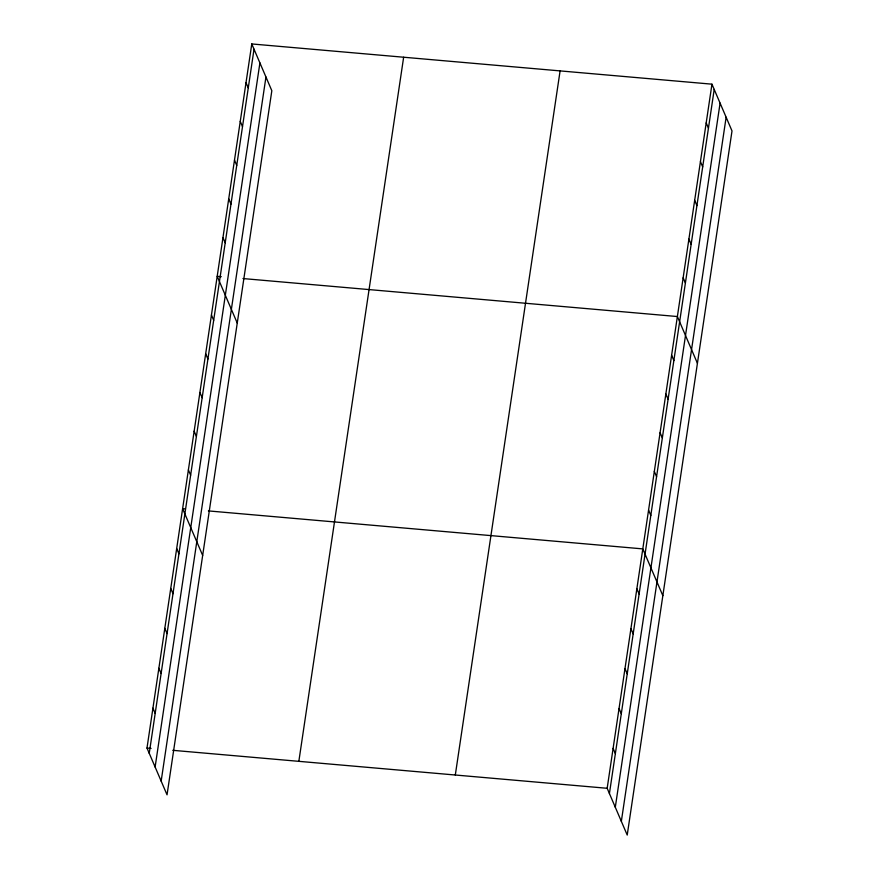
<?xml version="1.0" encoding="UTF-8"?>
<svg xmlns="http://www.w3.org/2000/svg" width="879" height="879" viewBox="0 0 879 879"><rect width="100%" height="100%" fill="white"/><g stroke="black" fill="none" stroke-linecap="round" stroke-linejoin="round"><path stroke-width="1.32" d="M251.779 43.95L271.831 90.713L167.043 794.825L146.991 748.062L251.779 43.95L711.957 84.175L732.009 130.938L627.221 835.05L607.169 788.287L711.957 84.175M149.243 753.314L254.031 49.202M155.122 767.015L259.909 62.903M161.165 781.123L265.952 77.011M298.849 761.335L403.648 57.223M455.311 775.014L560.099 70.902M609.422 793.539L714.209 89.438M615.3 807.241L720.088 103.129M621.343 821.349L726.131 117.248M221.266 276.665L217.201 276.303L237.242 323.065M242.967 278.555L677.379 316.539L697.421 363.302M185.337 508.897L182.623 508.655L202.664 555.429M208.389 510.908L642.802 548.892L662.843 595.654M146.991 748.062L151.067 748.414M172.756 750.314L607.169 788.287M706.2 122.906L708.452 128.158M700.431 161.626L702.684 166.889M694.674 200.357L696.926 205.609M688.905 239.088L691.158 244.34M683.148 277.808L685.4 283.06M671.622 355.259L673.874 360.522M665.853 393.99L668.106 399.242M660.096 432.71L662.348 437.973M654.328 471.441L656.58 476.693M648.57 510.161L650.823 515.424M636.868 588.787L639.121 594.05M630.924 628.694L633.177 633.946M624.991 668.589L627.243 673.841M619.047 708.485L621.299 713.748M613.113 748.392L615.366 753.644M246.021 82.681L248.274 87.933M240.253 121.401L242.505 126.653M234.495 160.132L236.748 165.384M228.727 198.852L230.979 204.115M222.969 237.583L225.222 242.835M211.443 315.034L213.696 320.286M205.675 353.754L207.927 359.017M199.918 392.484L202.17 397.737M194.149 431.204L196.402 436.467M188.392 469.935L190.644 475.187M176.69 548.562L178.942 553.814M170.746 588.458L172.998 593.721M164.812 628.364L167.065 633.616M158.868 668.26L161.121 673.512M152.935 708.155L155.187 713.418"/></g></svg>
